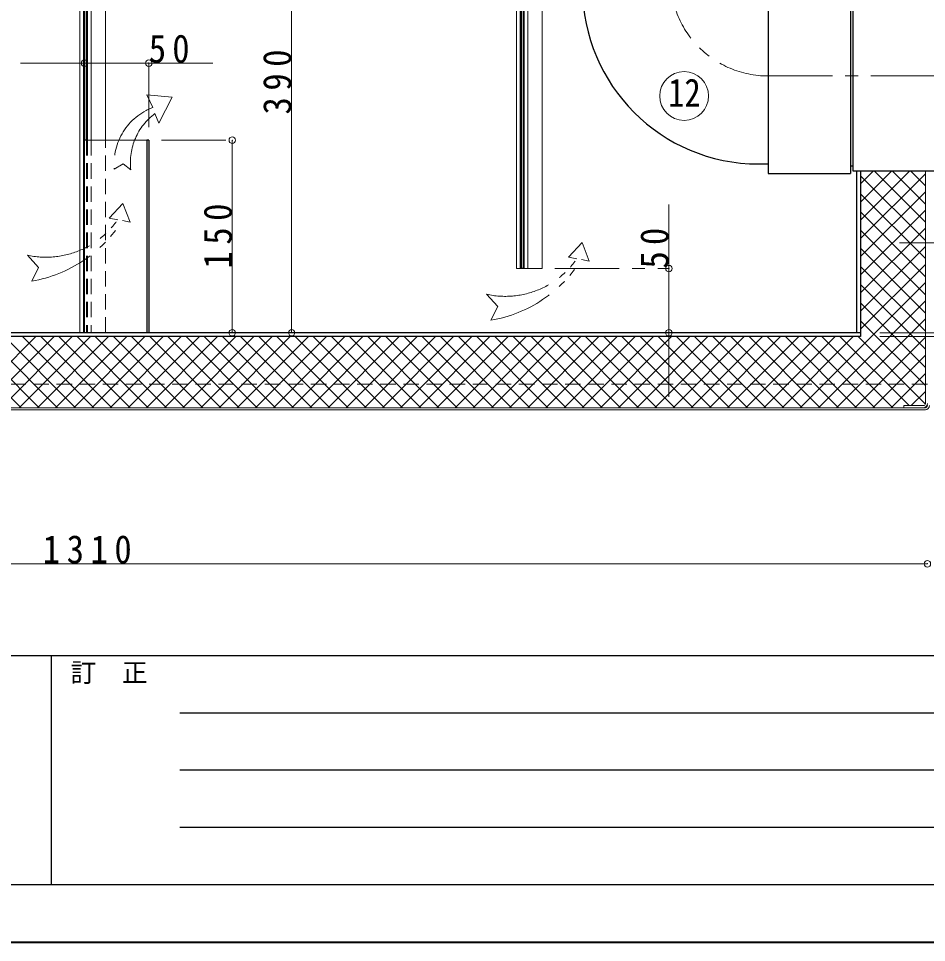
# Model space of a CAD drawing. Units: millimetres at full size, sheet at 1:10; details may follow other scales. Extents: x -2114 to 1936, y -1399 to 1411.
# Drawn here: x -1242 to -535, y -1399 to -679 of the extents above; entities that cross this region are included whole.
import ezdxf
from ezdxf.enums import TextEntityAlignment as Align

# ---------------------------------------------------------------- set-up
doc = ezdxf.new("R2010")
doc.units = ezdxf.units.MM
doc.header["$LTSCALE"] = 10
doc.header["$PDMODE"] = 32
doc.header["$PDSIZE"] = 5
for name, pattern in [('CHAIN1', [8, 5, -1, 1, -1]), ('DASHED1', [1.8, 1.2, -0.6]), ('DOUBLE_CHAIN1', [8.8, 5, -1, 0.6, -0.6, 0.6, -1])]:
    doc.linetypes.add(name, pattern=pattern)
doc.layers.add('0-0_ﾚｲﾔ1', color=4, linetype='Continuous', lineweight=9)
doc.styles.add('ＭＳ ゴシック', font='')
doc.styles.get('ＭＳ ゴシック').set_extended_font_data('MS Gothic')

msp = doc.modelspace()

# ---------------------------------------------------------------- linework, layer by layer
at = {"layer": '0-0_ﾚｲﾔ1', "color": 5, "lineweight": 25}
for p, q in [((-1190.17, -276.64), (-1190.17, -773.64)), ((-1188.67, -276.64), (-1188.67, -773.64)), ((-850.17, -323.64), (-850.17, -873.64)), ((-593.92, -647.64), (-593.92, -799.64)), ((-591.92, -649.64), (-591.92, -797.64)), ((-1188.67, -773.64), (-1190.17, -773.64)), ((-1141.67, -773.64), (-1141.67, -923.64)), ((-1140.17, -773.64), (-1141.67, -773.64)), ((-1140.17, -773.64), (-1140.17, -923.64)), ((-665.42, -792.14), (-657.92, -792.14)), ((-593.92, -793.74), (-591.92, -793.74)), ((-591.92, -797.64), (-500.92, -797.64)), ((-588.92, -923.64), (-588.92, -797.64)), ((-585.92, -797.64), (-585.92, -926.64)), ((-585.92, -923.64), (-1791.92, -923.64)), ((-585.92, -926.64), (-1791.92, -926.64))]:
    msp.add_line(p, q, dxfattribs=at)
at = {"layer": '0-0_ﾚｲﾔ1', "color": 7, "lineweight": 18}
for p, q in [((-1193.92, -923.64), (-1193.92, -323.64)), ((-1190.92, -923.64), (-1190.92, -323.64)), ((-853.92, -873.64), (-853.92, -323.64)), ((-850.92, -873.64), (-850.92, -323.64)), ((-1187.92, -337.12), (-1187.92, -773.64)), ((-1184.92, -337.12), (-1184.92, -773.64)), ((-847.92, -337.12), (-847.92, -873.64)), ((-844.92, -337.12), (-844.92, -873.64)), ((-1190.17, -773.64), (-1190.17, -923.64)), ((-1141.67, -773.64), (-1188.67, -773.64)), ((-535.52, -978.84), (-535.52, -797.64)), ((-850.92, -873.64), (-853.92, -873.64)), ((-844.92, -873.64), (-847.92, -873.64)), ((-1842.32, -982.04), (-535.52, -982.04)), ((-1842.32, -983.64), (-535.52, -983.64)), ((-552.32, -982.04), (-552.32, -980.44)), ((-537.12, -980.44), (-552.32, -980.44))]:
    msp.add_line(p, q, dxfattribs=at)
at = {"layer": '0-0_ﾚｲﾔ1'}
for p, q in [((-1173.92, -773.64), (-1173.92, -323.64)), ((-1028.92, -533.64), (-1028.92, -923.64)), ((-833.92, -873.64), (-833.92, -662.82)), ((-1240.17, -713.64), (-1090.17, -713.64)), ((-1075.17, -773.64), (-1075.17, -923.64)), ((-585.92, -836.04), (-547.51, -797.64)), ((-585.92, -821.9), (-561.66, -797.64)), ((-585.92, -807.76), (-575.8, -797.64)), ((-575.45, -797.64), (-535.52, -837.56)), ((-561.31, -797.64), (-535.52, -823.42)), ((-547.17, -797.64), (-535.52, -809.28)), ((-585.92, -850.19), (-535.52, -799.79)), ((-585.92, -801.31), (-535.52, -851.71)), ((-585.92, -864.33), (-535.52, -813.93)), ((-585.92, -815.45), (-535.52, -865.85)), ((-735.17, -973.64), (-735.17, -823.64)), ((-585.92, -878.47), (-535.52, -828.07)), ((-585.92, -829.59), (-535.52, -879.99)), ((-585.92, -892.61), (-535.52, -842.21)), ((-585.92, -843.73), (-535.52, -894.13)), ((-585.92, -906.75), (-535.52, -856.35)), ((-585.92, -857.88), (-535.52, -908.28)), ((-585.92, -920.9), (-535.52, -870.5)), ((-850.92, -873.64), (-850.17, -873.64)), ((-848.67, -873.64), (-847.92, -873.64)), ((-844.92, -873.64), (-833.92, -873.64)), ((-585.92, -872.02), (-535.52, -922.42)), ((-632.92, -982.04), (-535.52, -884.64)), ((-585.92, -886.16), (-535.52, -936.56)), ((-618.78, -982.04), (-535.52, -898.78)), ((-585.92, -900.3), (-535.52, -950.7)), ((-604.64, -982.04), (-535.52, -912.92)), ((-585.92, -914.44), (-535.52, -964.84)), ((-1294.98, -926.64), (-1239.58, -982.04)), ((-1283.46, -982.04), (-1228.06, -926.64)), ((-1280.84, -926.64), (-1225.44, -982.04)), ((-1269.32, -982.04), (-1213.92, -926.64)), ((-1266.69, -926.64), (-1211.29, -982.04)), ((-1255.17, -982.04), (-1199.77, -926.64)), ((-1252.55, -926.64), (-1197.15, -982.04)), ((-1241.03, -982.04), (-1185.63, -926.64)), ((-1238.41, -926.64), (-1183.01, -982.04)), ((-1226.89, -982.04), (-1171.49, -926.64)), ((-1224.27, -926.64), (-1168.87, -982.04)), ((-1212.75, -982.04), (-1157.35, -926.64)), ((-1210.13, -926.64), (-1154.73, -982.04)), ((-1198.6, -982.04), (-1143.2, -926.64)), ((-1195.98, -926.64), (-1140.58, -982.04)), ((-1184.46, -982.04), (-1129.06, -926.64)), ((-1181.84, -926.64), (-1126.44, -982.04)), ((-1170.32, -982.04), (-1114.92, -926.64)), ((-1167.7, -926.64), (-1112.3, -982.04)), ((-1156.18, -982.04), (-1100.78, -926.64)), ((-1153.56, -926.64), (-1098.16, -982.04)), ((-1142.04, -982.04), (-1086.64, -926.64)), ((-1139.41, -926.64), (-1084.01, -982.04)), ((-1127.89, -982.04), (-1072.49, -926.64)), ((-1125.27, -926.64), (-1069.87, -982.04)), ((-1113.75, -982.04), (-1058.35, -926.64)), ((-1111.13, -926.64), (-1055.73, -982.04)), ((-1099.61, -982.04), (-1044.21, -926.64)), ((-1096.99, -926.64), (-1041.59, -982.04)), ((-1085.47, -982.04), (-1030.07, -926.64)), ((-1082.85, -926.64), (-1027.45, -982.04)), ((-1071.33, -982.04), (-1015.93, -926.64)), ((-1068.7, -926.64), (-1013.3, -982.04)), ((-1057.18, -982.04), (-1001.78, -926.64)), ((-1054.56, -926.64), (-999.16, -982.04)), ((-1043.04, -982.04), (-987.64, -926.64)), ((-1040.42, -926.64), (-985.02, -982.04)), ((-1028.9, -982.04), (-973.5, -926.64)), ((-1026.28, -926.64), (-970.88, -982.04)), ((-1014.76, -982.04), (-959.36, -926.64)), ((-1012.14, -926.64), (-956.74, -982.04)), ((-1000.62, -982.04), (-945.22, -926.64)), ((-997.99, -926.64), (-942.59, -982.04)), ((-986.47, -982.04), (-931.07, -926.64)), ((-983.85, -926.64), (-928.45, -982.04)), ((-972.33, -982.04), (-916.93, -926.64)), ((-969.71, -926.64), (-914.31, -982.04)), ((-958.19, -982.04), (-902.79, -926.64)), ((-955.57, -926.64), (-900.17, -982.04)), ((-944.05, -982.04), (-888.65, -926.64)), ((-941.42, -926.64), (-886.02, -982.04)), ((-929.9, -982.04), (-874.5, -926.64)), ((-927.28, -926.64), (-871.88, -982.04)), ((-915.76, -982.04), (-860.36, -926.64)), ((-913.14, -926.64), (-857.74, -982.04)), ((-901.62, -982.04), (-846.22, -926.64)), ((-899, -926.64), (-843.6, -982.04)), ((-887.48, -982.04), (-832.08, -926.64)), ((-884.86, -926.64), (-829.46, -982.04)), ((-873.34, -982.04), (-817.94, -926.64)), ((-870.71, -926.64), (-815.31, -982.04)), ((-859.19, -982.04), (-803.79, -926.64)), ((-856.57, -926.64), (-801.17, -982.04)), ((-845.05, -982.04), (-789.65, -926.64)), ((-842.43, -926.64), (-787.03, -982.04)), ((-830.91, -982.04), (-775.51, -926.64)), ((-828.29, -926.64), (-772.89, -982.04)), ((-816.77, -982.04), (-761.37, -926.64)), ((-814.15, -926.64), (-758.75, -982.04)), ((-802.63, -982.04), (-747.23, -926.64)), ((-800, -926.64), (-744.6, -982.04)), ((-788.48, -982.04), (-733.08, -926.64)), ((-785.86, -926.64), (-730.46, -982.04)), ((-774.34, -982.04), (-718.94, -926.64)), ((-771.72, -926.64), (-716.32, -982.04)), ((-760.2, -982.04), (-704.8, -926.64)), ((-757.58, -926.64), (-702.18, -982.04)), ((-746.06, -982.04), (-690.66, -926.64)), ((-743.44, -926.64), (-688.04, -982.04)), ((-731.91, -982.04), (-676.51, -926.64)), ((-729.29, -926.64), (-673.89, -982.04)), ((-717.77, -982.04), (-662.37, -926.64)), ((-715.15, -926.64), (-659.75, -982.04)), ((-703.63, -982.04), (-648.23, -926.64)), ((-701.01, -926.64), (-645.61, -982.04)), ((-689.49, -982.04), (-634.09, -926.64)), ((-686.87, -926.64), (-631.47, -982.04)), ((-675.35, -982.04), (-619.95, -926.64)), ((-672.72, -926.64), (-617.32, -982.04)), ((-661.2, -982.04), (-605.8, -926.64)), ((-658.58, -926.64), (-603.18, -982.04)), ((-647.06, -982.04), (-591.66, -926.64)), ((-644.44, -926.64), (-589.04, -982.04)), ((-630.3, -926.64), (-574.9, -982.04)), ((-616.16, -926.64), (-560.76, -982.04)), ((-602.01, -926.64), (-548.21, -980.44)), ((-590.49, -982.04), (-535.52, -927.07)), ((-587.87, -926.64), (-535.53, -978.98)), ((-576.35, -982.04), (-535.52, -941.21)), ((-562.21, -982.04), (-535.52, -955.35)), ((-546.47, -980.44), (-535.52, -969.49)), ((-1843.92, -1103.64), (-533.92, -1103.64))]:
    msp.add_line(p, q, dxfattribs=at)
at = {"layer": '0-0_ﾚｲﾔ1', "linetype": 'CHAIN1'}
for p, q in [((-1140.17, -763.64), (-1140.17, -713.64)), ((-657.92, -723.64), (281.08, -723.64)), ((-1130.17, -773.64), (-1075.17, -773.64)), ((-555.52, -853.64), (-512.32, -853.64)), ((-823.92, -873.64), (-735.17, -873.64)), ((-570.92, -923.64), (331.08, -923.64)), ((-570.92, -926.64), (381.08, -926.64))]:
    msp.add_line(p, q, dxfattribs=at)
at = {"layer": '0-0_ﾚｲﾔ1', "linetype": 'DOUBLE_CHAIN1'}
for p, q in [((-1136.95, -748.1), (-1141.58, -738.2)), ((-1141.58, -738.2), (-1121.93, -740.03)), ((-1132.32, -760.29), (-1121.93, -740.03)), ((-1135.34, -752.84), (-1132.32, -760.29)), ((-1160.75, -836.27), (-1154.77, -837.42)), ((-803.25, -866.72), (-797.27, -867.88))]:
    msp.add_line(p, q, dxfattribs=at)
at = {"layer": '0-0_ﾚｲﾔ1', "color": 7, "linetype": 'DASHED1', "lineweight": 18}
msp.add_line((-1188.67, -773.64), (-1188.67, -923.64), dxfattribs=at)
at = {"layer": '0-0_ﾚｲﾔ1', "linetype": 'DASHED1'}
for p, q in [((-1187.92, -773.64), (-1187.92, -923.64)), ((-1184.92, -773.64), (-1184.92, -923.64)), ((-1173.92, -923.64), (-1173.92, -773.64)), ((-533.92, -963.64), (-1843.92, -963.64))]:
    msp.add_line(p, q, dxfattribs=at)
at = {"layer": '0-0_ﾚｲﾔ1', "color": 6, "lineweight": 25}
for p, q in [((-2068.92, -1175.06), (1891.08, -1175.06)), ((-1216.06, -1175.06), (-1216.06, -1353.64)), ((-1116.06, -1219.71), (-187.49, -1219.71)), ((-187.49, -1264.35), (-1116.06, -1264.35)), ((-187.49, -1308.99), (-1116.06, -1308.99)), ((1891.08, -1353.64), (-2068.92, -1353.64))]:
    msp.add_line(p, q, dxfattribs=at)
at = {"layer": '0-0_ﾚｲﾔ1', "color": 1, "lineweight": 40}
msp.add_line((1936.08, -1398.64), (-2113.92, -1398.64), dxfattribs=at)
at = {"layer": '0-0_ﾚｲﾔ1', "color": 5, "lineweight": 25}
for points in [[(-848.67, -323.64), (-848.67, -873.64), (-850.17, -873.64)], [(-657.92, -647.64), (-657.92, -799.64), (-593.92, -799.64)]]:
    msp.add_lwpolyline(points, dxfattribs=at)
at = {"layer": '0-0_ﾚｲﾔ1', "linetype": 'DOUBLE_CHAIN1'}
for points in [[(-1167.02, -796.23), (-1160.14, -792.08), (-1154.12, -796.66)], [(-1154.77, -837.42), (-1160.35, -822.92), (-1170.95, -834.3), (-1164.36, -835.57)], [(-797.27, -867.88), (-802.85, -853.37), (-813.45, -864.75), (-806.86, -866.03)], [(-1234.71, -863.23), (-1225.91, -872.8), (-1231.26, -883.51)], [(-877.2, -893.69), (-868.4, -903.25), (-873.76, -913.97)]]:
    msp.add_lwpolyline(points, dxfattribs=at)
at = {"layer": '0-0_ﾚｲﾔ1', "color": 7, "lineweight": 18}
msp.add_circle((-723.35, -739.22), 19, dxfattribs=at)
at = {"layer": '0-0_ﾚｲﾔ1', "linetype": 'CHAIN1'}
msp.add_arc((-657.92, -647.64), 76, 180, 270, dxfattribs=at)
at = {"layer": '0-0_ﾚｲﾔ1', "color": 5, "lineweight": 25}
msp.add_arc((-665.42, -655.14), 137, 180, 270, dxfattribs=at)
at = {"layer": '0-0_ﾚｲﾔ1', "linetype": 'DOUBLE_CHAIN1'}
for centre, radius, start, end in [((-1120.08, -792.1), 47.12, 110.97879, 185.0341), ((-1106.95, -790.94), 47.51, 126.69082, 186.91763), ((-1220.08, -797.16), 67.67, 257.51458, 325.41973), ((-1249.07, -780.69), 104.35, 279.82609, 327.81861), ((-862.57, -827.62), 67.67, 257.51458, 325.41973), ((-891.57, -811.15), 104.35, 279.82609, 327.81861)]:
    msp.add_arc(centre, radius, start, end, dxfattribs=at)
at = {"layer": '0-0_ﾚｲﾔ1', "color": 7, "lineweight": 18}
for centre, radius in [((-537.12, -978.84), 1.6), ((-537.12, -978.84), 3.2), ((-535.52, -980.44), 1.6), ((-535.52, -980.44), 3.2)]:
    msp.add_arc(centre, radius, 270, 0, dxfattribs=at)
at = {"layer": '0-0_ﾚｲﾔ1'}
for p in [(-1190.17, -713.64), (-1140.17, -713.64), (-1075.17, -773.64), (-735.17, -873.64), (-1075.17, -923.64), (-1028.92, -923.64), (-735.17, -923.64), (-533.92, -1103.64)]:
    msp.add_point(p, dxfattribs=at)

# ---------------------------------------------------------------- texts
at = {"layer": '0-0_ﾚｲﾔ1', "color": 7, "style": 'ＭＳ ゴシック', "width": 0.85}
msp.add_text('12', height=21.99, dxfattribs=at).set_placement((-735.85, -754.22), align=Align.BOTTOM_LEFT)
at = {"layer": '0-0_ﾚｲﾔ1', "color": 7, "style": 'ＭＳ ゴシック'}
msp.add_text('訂\u3000正', height=14.66, dxfattribs=at).set_placement((-1201.06, -1200.06), align=Align.BOTTOM_LEFT)
at = {"layer": '0-0_ﾚｲﾔ1', "color": 7, "char_height": 21.99, "attachment_point": 7, "style": 'ＭＳ ゴシック'}
for s, insert in [('\\T1.36;\\W0.9;50', (-1140.17, -713.64)), ('\\T1.38;\\W0.9;1310', (-1222.67, -1103.64))]:
    msp.add_mtext(s, dxfattribs=dict(at, insert=insert))
at = {"layer": '0-0_ﾚｲﾔ1', "color": 7, "char_height": 21.99, "attachment_point": 7, "rotation": 90, "style": 'ＭＳ ゴシック'}
for s, insert in [('\\T1.38;\\W0.9;390', (-1028.92, -753.64)), ('\\T1.38;\\W0.9;150', (-1075.17, -873.64)), ('\\T1.36;\\W0.9;50', (-735.17, -873.64))]:
    msp.add_mtext(s, dxfattribs=dict(at, insert=insert))

doc.saveas('drawing.dxf')
